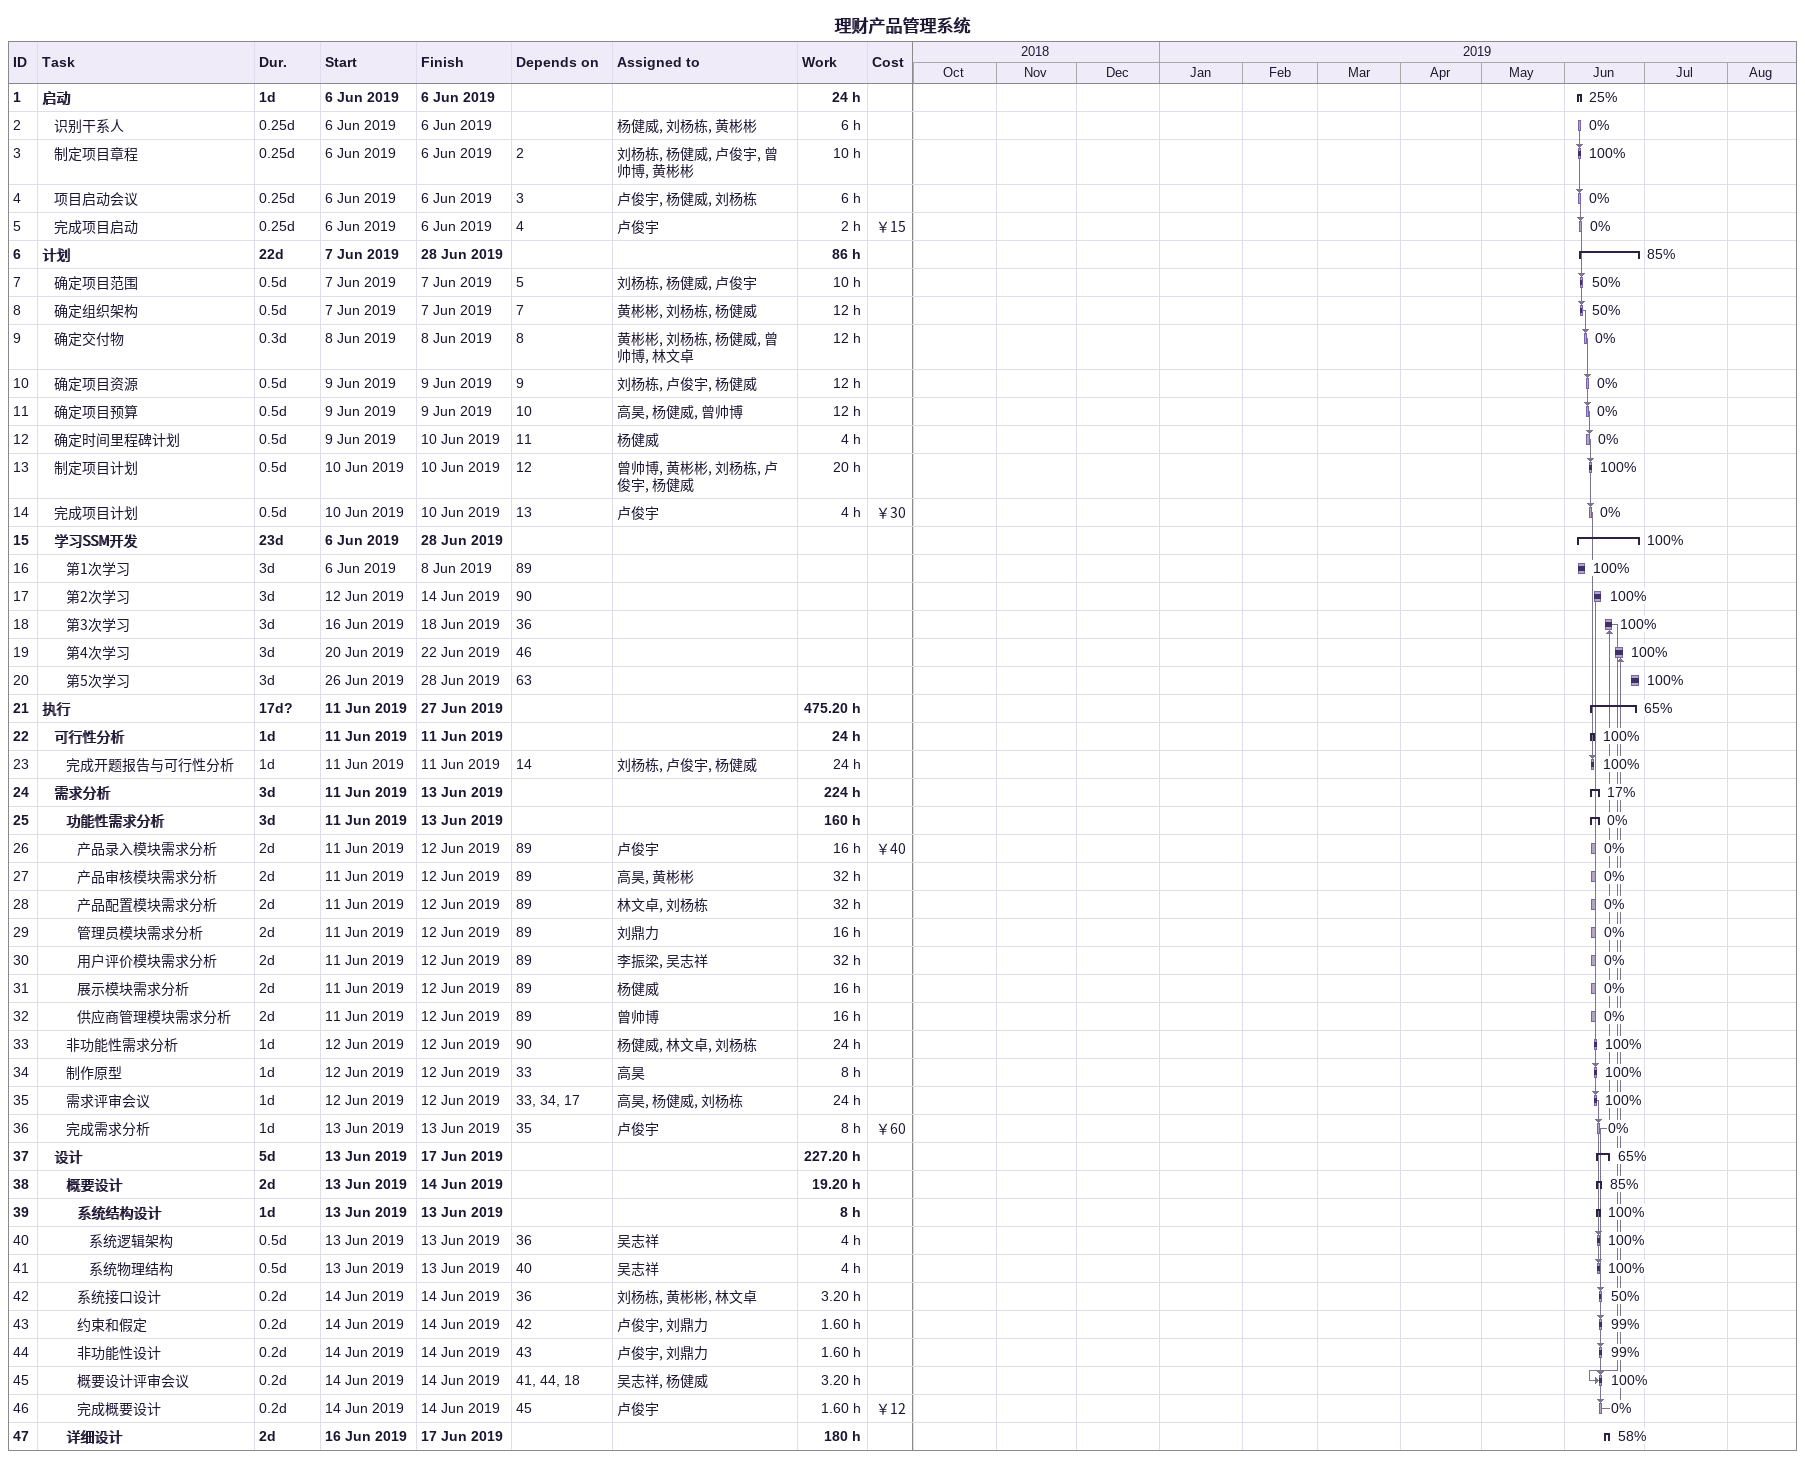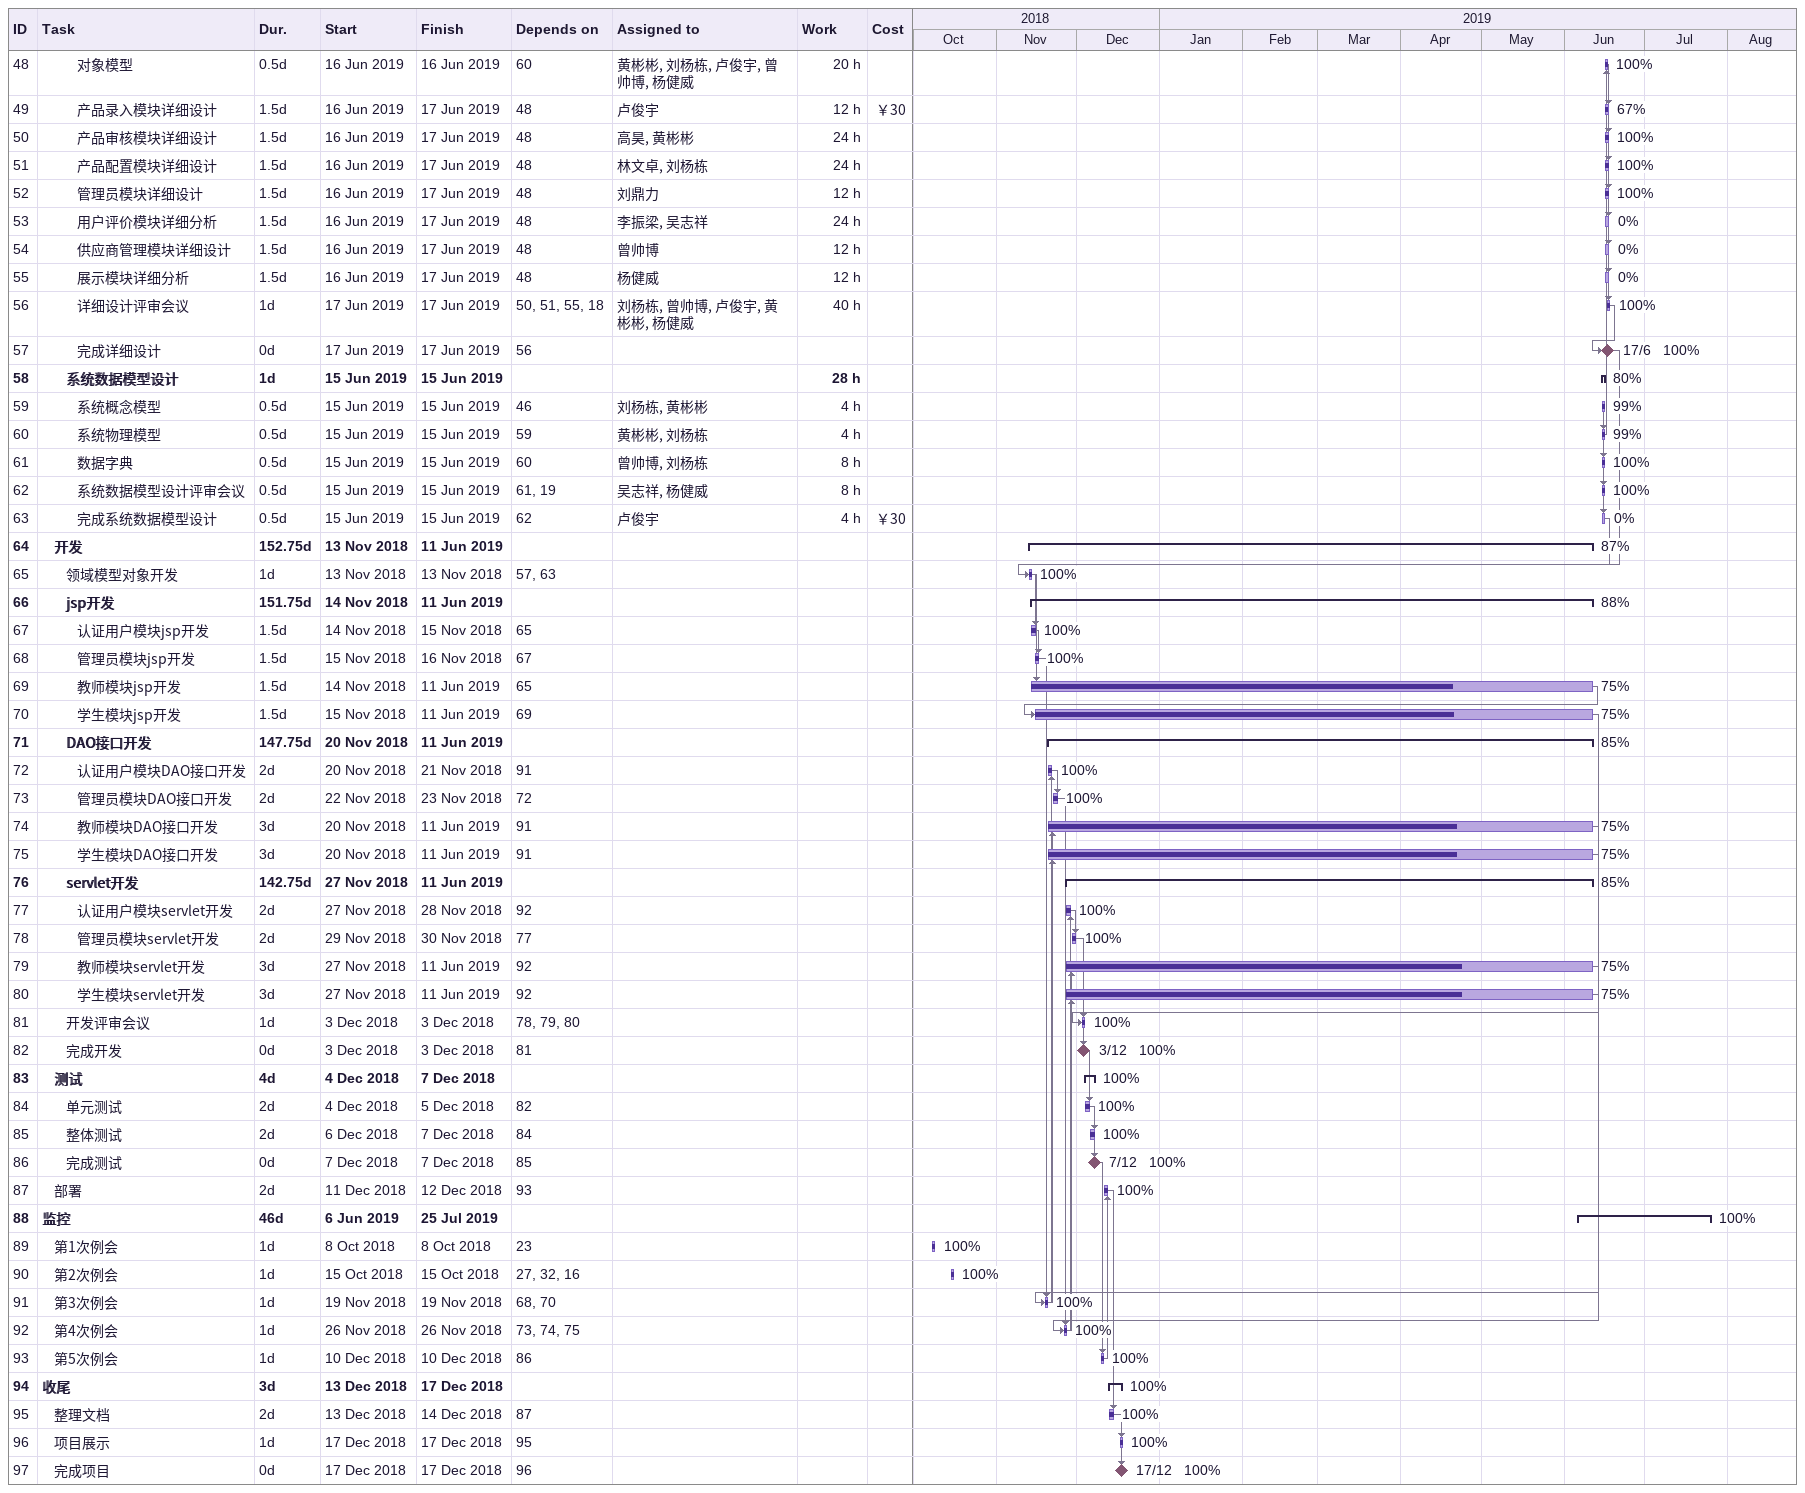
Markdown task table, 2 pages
理财产品管理系统

| ID | Level | Task | Duration | Start | Finish | Predecessors | Resources | % complete | Work (h) | Cost (￥) |
|---|---|---|---|---|---|---|---|---|---|---|
| 1 | 1 | **启动** | 1d | 2019-06-06 | 2019-06-06 |  |  | 25 | 24 |  |
| 2 | 2 | 识别干系人 | 0.25d | 2019-06-06 | 2019-06-06 |  | 杨健威, 刘杨栋, 黄彬彬 | 0 | 6 |  |
| 3 | 2 | 制定项目章程 | 0.25d | 2019-06-06 | 2019-06-06 | 2 | 刘杨栋, 杨健威, 卢俊宇, 曾帅博, 黄彬彬 | 100 | 10 |  |
| 4 | 2 | 项目启动会议 | 0.25d | 2019-06-06 | 2019-06-06 | 3 | 卢俊宇, 杨健威, 刘杨栋 | 0 | 6 |  |
| 5 | 2 | 完成项目启动 | 0.25d | 2019-06-06 | 2019-06-06 | 4 | 卢俊宇 | 0 | 2 | 15 |
| 6 | 1 | **计划** | 22d | 2019-06-07 | 2019-06-28 |  |  | 85 | 86 |  |
| 7 | 2 | 确定项目范围 | 0.5d | 2019-06-07 | 2019-06-07 | 5 | 刘杨栋, 杨健威, 卢俊宇 | 50 | 10 |  |
| 8 | 2 | 确定组织架构 | 0.5d | 2019-06-07 | 2019-06-07 | 7 | 黄彬彬, 刘杨栋, 杨健威 | 50 | 12 |  |
| 9 | 2 | 确定交付物 | 0.3d | 2019-06-08 | 2019-06-08 | 8 | 黄彬彬, 刘杨栋, 杨健威, 曾帅博, 林文卓 | 0 | 12 |  |
| 10 | 2 | 确定项目资源 | 0.5d | 2019-06-09 | 2019-06-09 | 9 | 刘杨栋, 卢俊宇, 杨健威 | 0 | 12 |  |
| 11 | 2 | 确定项目预算 | 0.5d | 2019-06-09 | 2019-06-09 | 10 | 高昊, 杨健威, 曾帅博 | 0 | 12 |  |
| 12 | 2 | 确定时间里程碑计划 | 0.5d | 2019-06-09 | 2019-06-10 | 11 | 杨健威 | 0 | 4 |  |
| 13 | 2 | 制定项目计划 | 0.5d | 2019-06-10 | 2019-06-10 | 12 | 曾帅博, 黄彬彬, 刘杨栋, 卢俊宇, 杨健威 | 100 | 20 |  |
| 14 | 2 | 完成项目计划 | 0.5d | 2019-06-10 | 2019-06-10 | 13 | 卢俊宇 | 0 | 4 | 30 |
| 15 | 2 | **学习SSM开发** | 23d | 2019-06-06 | 2019-06-28 |  |  | 100 |  |  |
| 16 | 3 | 第1次学习 | 3d | 2019-06-06 | 2019-06-08 | 89 |  | 100 |  |  |
| 17 | 3 | 第2次学习 | 3d | 2019-06-12 | 2019-06-14 | 90 |  | 100 |  |  |
| 18 | 3 | 第3次学习 | 3d | 2019-06-16 | 2019-06-18 | 36 |  | 100 |  |  |
| 19 | 3 | 第4次学习 | 3d | 2019-06-20 | 2019-06-22 | 46 |  | 100 |  |  |
| 20 | 3 | 第5次学习 | 3d | 2019-06-26 | 2019-06-28 | 63 |  | 100 |  |  |
| 21 | 1 | **执行** | 17d? | 2019-06-11 | 2019-06-27 |  |  | 65 | 475.20 |  |
| 22 | 2 | **可行性分析** | 1d | 2019-06-11 | 2019-06-11 |  |  | 100 | 24 |  |
| 23 | 3 | 完成开题报告与可行性分析 | 1d | 2019-06-11 | 2019-06-11 | 14 | 刘杨栋, 卢俊宇, 杨健威 | 100 | 24 |  |
| 24 | 2 | **需求分析** | 3d | 2019-06-11 | 2019-06-13 |  |  | 17 | 224 |  |
| 25 | 3 | **功能性需求分析** | 3d | 2019-06-11 | 2019-06-13 |  |  | 0 | 160 |  |
| 26 | 4 | 产品录入模块需求分析 | 2d | 2019-06-11 | 2019-06-12 | 89 | 卢俊宇 | 0 | 16 | 40 |
| 27 | 4 | 产品审核模块需求分析 | 2d | 2019-06-11 | 2019-06-12 | 89 | 高昊, 黄彬彬 | 0 | 32 |  |
| 28 | 4 | 产品配置模块需求分析 | 2d | 2019-06-11 | 2019-06-12 | 89 | 林文卓, 刘杨栋 | 0 | 32 |  |
| 29 | 4 | 管理员模块需求分析 | 2d | 2019-06-11 | 2019-06-12 | 89 | 刘鼎力 | 0 | 16 |  |
| 30 | 4 | 用户评价模块需求分析 | 2d | 2019-06-11 | 2019-06-12 | 89 | 李振梁, 吴志祥 | 0 | 32 |  |
| 31 | 4 | 展示模块需求分析 | 2d | 2019-06-11 | 2019-06-12 | 89 | 杨健威 | 0 | 16 |  |
| 32 | 4 | 供应商管理模块需求分析 | 2d | 2019-06-11 | 2019-06-12 | 89 | 曾帅博 | 0 | 16 |  |
| 33 | 3 | 非功能性需求分析 | 1d | 2019-06-12 | 2019-06-12 | 90 | 杨健威, 林文卓, 刘杨栋 | 100 | 24 |  |
| 34 | 3 | 制作原型 | 1d | 2019-06-12 | 2019-06-12 | 33 | 高昊 | 100 | 8 |  |
| 35 | 3 | 需求评审会议 | 1d | 2019-06-12 | 2019-06-12 | 33, 34, 17 | 高昊, 杨健威, 刘杨栋 | 100 | 24 |  |
| 36 | 3 | 完成需求分析 | 1d | 2019-06-13 | 2019-06-13 | 35 | 卢俊宇 | 0 | 8 | 60 |
| 37 | 2 | **设计** | 5d | 2019-06-13 | 2019-06-17 |  |  | 65 | 227.20 |  |
| 38 | 3 | **概要设计** | 2d | 2019-06-13 | 2019-06-14 |  |  | 85 | 19.20 |  |
| 39 | 4 | **系统结构设计** | 1d | 2019-06-13 | 2019-06-13 |  |  | 100 | 8 |  |
| 40 | 5 | 系统逻辑架构 | 0.5d | 2019-06-13 | 2019-06-13 | 36 | 吴志祥 | 100 | 4 |  |
| 41 | 5 | 系统物理结构 | 0.5d | 2019-06-13 | 2019-06-13 | 40 | 吴志祥 | 100 | 4 |  |
| 42 | 4 | 系统接口设计 | 0.2d | 2019-06-14 | 2019-06-14 | 36 | 刘杨栋, 黄彬彬, 林文卓 | 50 | 3.20 |  |
| 43 | 4 | 约束和假定 | 0.2d | 2019-06-14 | 2019-06-14 | 42 | 卢俊宇, 刘鼎力 | 99 | 1.60 |  |
| 44 | 4 | 非功能性设计 | 0.2d | 2019-06-14 | 2019-06-14 | 43 | 卢俊宇, 刘鼎力 | 99 | 1.60 |  |
| 45 | 4 | 概要设计评审会议 | 0.2d | 2019-06-14 | 2019-06-14 | 41, 44, 18 | 吴志祥, 杨健威 | 100 | 3.20 |  |
| 46 | 4 | 完成概要设计 | 0.2d | 2019-06-14 | 2019-06-14 | 45 | 卢俊宇 | 0 | 1.60 | 12 |
| 47 | 3 | **详细设计** | 2d | 2019-06-16 | 2019-06-17 |  |  | 58 | 180 |  |
| 48 | 4 | 对象模型 | 0.5d | 2019-06-16 | 2019-06-16 | 60 | 黄彬彬, 刘杨栋, 卢俊宇, 曾帅博, 杨健威 | 100 | 20 |  |
| 49 | 4 | 产品录入模块详细设计 | 1.5d | 2019-06-16 | 2019-06-17 | 48 | 卢俊宇 | 67 | 12 | 30 |
| 50 | 4 | 产品审核模块详细设计 | 1.5d | 2019-06-16 | 2019-06-17 | 48 | 高昊, 黄彬彬 | 100 | 24 |  |
| 51 | 4 | 产品配置模块详细设计 | 1.5d | 2019-06-16 | 2019-06-17 | 48 | 林文卓, 刘杨栋 | 100 | 24 |  |
| 52 | 4 | 管理员模块详细设计 | 1.5d | 2019-06-16 | 2019-06-17 | 48 | 刘鼎力 | 100 | 12 |  |
| 53 | 4 | 用户评价模块详细分析 | 1.5d | 2019-06-16 | 2019-06-17 | 48 | 李振梁, 吴志祥 | 0 | 24 |  |
| 54 | 4 | 供应商管理模块详细设计 | 1.5d | 2019-06-16 | 2019-06-17 | 48 | 曾帅博 | 0 | 12 |  |
| 55 | 4 | 展示模块详细分析 | 1.5d | 2019-06-16 | 2019-06-17 | 48 | 杨健威 | 0 | 12 |  |
| 56 | 4 | 详细设计评审会议 | 1d | 2019-06-17 | 2019-06-17 | 50, 51, 55, 18 | 刘杨栋, 曾帅博, 卢俊宇, 黄彬彬, 杨健威 | 100 | 40 |  |
| 57 | 4 | 完成详细设计 | 0d | 2019-06-17 | 2019-06-17 | 56 |  | 100 |  |  |
| 58 | 3 | **系统数据模型设计** | 1d | 2019-06-15 | 2019-06-15 |  |  | 80 | 28 |  |
| 59 | 4 | 系统概念模型 | 0.5d | 2019-06-15 | 2019-06-15 | 46 | 刘杨栋, 黄彬彬 | 99 | 4 |  |
| 60 | 4 | 系统物理模型 | 0.5d | 2019-06-15 | 2019-06-15 | 59 | 黄彬彬, 刘杨栋 | 99 | 4 |  |
| 61 | 4 | 数据字典 | 0.5d | 2019-06-15 | 2019-06-15 | 60 | 曾帅博, 刘杨栋 | 100 | 8 |  |
| 62 | 4 | 系统数据模型设计评审会议 | 0.5d | 2019-06-15 | 2019-06-15 | 61, 19 | 吴志祥, 杨健威 | 100 | 8 |  |
| 63 | 4 | 完成系统数据模型设计 | 0.5d | 2019-06-15 | 2019-06-15 | 62 | 卢俊宇 | 0 | 4 | 30 |
| 64 | 2 | **开发** | 152.75d | 2018-11-13 | 2019-06-11 |  |  | 87 |  |  |
| 65 | 3 | 领域模型对象开发 | 1d | 2018-11-13 | 2018-11-13 | 57, 63 |  | 100 |  |  |
| 66 | 3 | **jsp开发** | 151.75d | 2018-11-14 | 2019-06-11 |  |  | 88 |  |  |
| 67 | 4 | 认证用户模块jsp开发 | 1.5d | 2018-11-14 | 2018-11-15 | 65 |  | 100 |  |  |
| 68 | 4 | 管理员模块jsp开发 | 1.5d | 2018-11-15 | 2018-11-16 | 67 |  | 100 |  |  |
| 69 | 4 | 教师模块jsp开发 | 1.5d | 2018-11-14 | 2019-06-11 | 65 |  | 75 |  |  |
| 70 | 4 | 学生模块jsp开发 | 1.5d | 2018-11-15 | 2019-06-11 | 69 |  | 75 |  |  |
| 71 | 3 | **DAO接口开发** | 147.75d | 2018-11-20 | 2019-06-11 |  |  | 85 |  |  |
| 72 | 4 | 认证用户模块DAO接口开发 | 2d | 2018-11-20 | 2018-11-21 | 91 |  | 100 |  |  |
| 73 | 4 | 管理员模块DAO接口开发 | 2d | 2018-11-22 | 2018-11-23 | 72 |  | 100 |  |  |
| 74 | 4 | 教师模块DAO接口开发 | 3d | 2018-11-20 | 2019-06-11 | 91 |  | 75 |  |  |
| 75 | 4 | 学生模块DAO接口开发 | 3d | 2018-11-20 | 2019-06-11 | 91 |  | 75 |  |  |
| 76 | 3 | **servlet开发** | 142.75d | 2018-11-27 | 2019-06-11 |  |  | 85 |  |  |
| 77 | 4 | 认证用户模块servlet开发 | 2d | 2018-11-27 | 2018-11-28 | 92 |  | 100 |  |  |
| 78 | 4 | 管理员模块servlet开发 | 2d | 2018-11-29 | 2018-11-30 | 77 |  | 100 |  |  |
| 79 | 4 | 教师模块servlet开发 | 3d | 2018-11-27 | 2019-06-11 | 92 |  | 75 |  |  |
| 80 | 4 | 学生模块servlet开发 | 3d | 2018-11-27 | 2019-06-11 | 92 |  | 75 |  |  |
| 81 | 3 | 开发评审会议 | 1d | 2018-12-03 | 2018-12-03 | 78, 79, 80 |  | 100 |  |  |
| 82 | 3 | 完成开发 | 0d | 2018-12-03 | 2018-12-03 | 81 |  | 100 |  |  |
| 83 | 2 | **测试** | 4d | 2018-12-04 | 2018-12-07 |  |  | 100 |  |  |
| 84 | 3 | 单元测试 | 2d | 2018-12-04 | 2018-12-05 | 82 |  | 100 |  |  |
| 85 | 3 | 整体测试 | 2d | 2018-12-06 | 2018-12-07 | 84 |  | 100 |  |  |
| 86 | 3 | 完成测试 | 0d | 2018-12-07 | 2018-12-07 | 85 |  | 100 |  |  |
| 87 | 2 | 部署 | 2d | 2018-12-11 | 2018-12-12 | 93 |  | 100 |  |  |
| 88 | 1 | **监控** | 46d | 2019-06-06 | 2019-07-25 |  |  | 100 |  |  |
| 89 | 2 | 第1次例会 | 1d | 2018-10-08 | 2018-10-08 | 23 |  | 100 |  |  |
| 90 | 2 | 第2次例会 | 1d | 2018-10-15 | 2018-10-15 | 27, 32, 16 |  | 100 |  |  |
| 91 | 2 | 第3次例会 | 1d | 2018-11-19 | 2018-11-19 | 68, 70 |  | 100 |  |  |
| 92 | 2 | 第4次例会 | 1d | 2018-11-26 | 2018-11-26 | 73, 74, 75 |  | 100 |  |  |
| 93 | 2 | 第5次例会 | 1d | 2018-12-10 | 2018-12-10 | 86 |  | 100 |  |  |
| 94 | 1 | **收尾** | 3d | 2018-12-13 | 2018-12-17 |  |  | 100 |  |  |
| 95 | 2 | 整理文档 | 2d | 2018-12-13 | 2018-12-14 | 87 |  | 100 |  |  |
| 96 | 2 | 项目展示 | 1d | 2018-12-17 | 2018-12-17 | 95 |  | 100 |  |  |
| 97 | 2 | 完成项目 | 0d | 2018-12-17 | 2018-12-17 | 96 |  | 100 |  |  |
